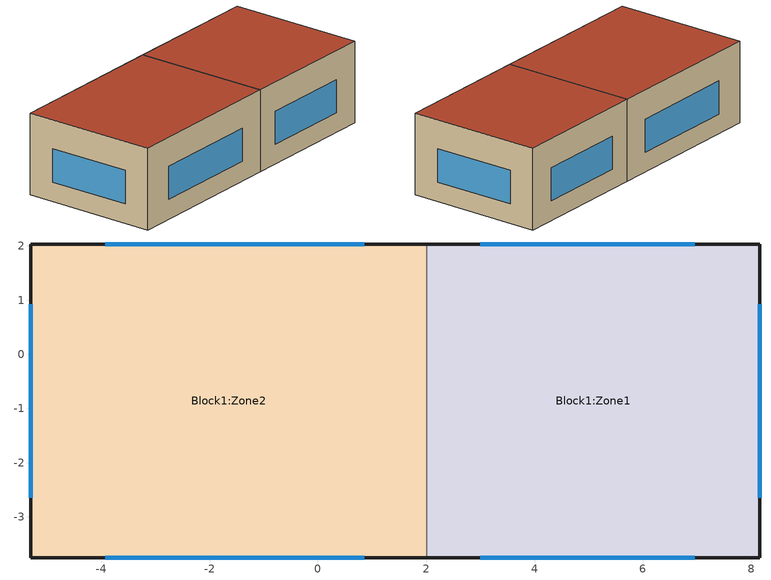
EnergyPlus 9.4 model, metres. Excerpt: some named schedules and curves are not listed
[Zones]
Block1:Zone2
 floor ground (Project ground floor): 2.01,-3.76 -5.3,-3.76 -5.3,2.04 2.01,2.04 z0
 wall outside (Project wall): 2.01,2.04 -5.3,2.04 -5.3,-3.76 2.01,-3.76 z0:3.5
 wall to Block1:Zone1 (Project partition): 2.01,-3.76 2.01,2.04 z0:3.5
 window (Project external glazing - 1001): 0.86,2.04 -3.92,2.04 / -5.3,0.92 -5.3,-2.65 / -3.92,-3.76 0.86,-3.76 z0.84:2.26
 roof outside (Project flat roof): -5.3,-3.76 2.01,-3.76 2.01,2.04 -5.3,2.04 z3.5
Block1:Zone1
 floor ground (Project ground floor): 8.16,-3.76 2.01,-3.76 2.01,2.04 8.16,2.04 z0
 wall outside (Project wall): 2.01,-3.76 8.16,-3.76 8.16,2.04 2.01,2.04 z0:3.5
 window (Project external glazing - 1001): 8.16,-2.65 8.16,0.92 / 6.96,2.04 3,2.04 / 3,-3.76 6.96,-3.76 z0.84:2.26
 roof outside (Project flat roof): 2.01,-3.76 8.16,-3.76 8.16,2.04 2.01,2.04 z3.5
[Building]
Building: North Axis=0; Terrain=Suburbs; Loads Convergence Tolerance Value=0.04; Temperature Convergence Tolerance Value=0.4; Solar Distribution=FullExterior; Maximum Number of Warmup Days=25; Minimum Number of Warmup Days=6
[Site:Location]
Untitled (01-01:31-12)  (01-01:31-12): Latitude=40.45; Longitude=-3.55; Time Zone=1; Elevation=582
[SizingPeriod:DesignDay] Day of Month=15; Humidity Condition Type=WetBulb; Barometric Pressure=94525.9; Wind Direction=0; Rain Indicator=No; Snow Indicator=No
Name | Month | Day Type | Maximum DryBulb Temperature | Daily DryBulb Temperature Range | Wetbulb or DewPoint at Maximum DryBulb | Wind Speed | Daylight Saving Time Indicator | Solar Model Indicator | Sky Clearness
Summer Design Day in Untitled (01-01:31-12) Jul | 7 | SummerDesignDay | 38.2 | 17.5 | 20.3 | 0 | Yes | ASHRAEClearSky | 0.98
Summer Design Day in Untitled (01-01:31-12) Aug | 8 | SummerDesignDay | 38 | 17.4 | 19.9 | 0 | Yes | ASHRAEClearSky | 0.98
Summer Design Day in Untitled (01-01:31-12) Sep | 9 | SummerDesignDay | 34.9 | 16.8 | 19.3 | 0 | Yes | ASHRAEClearSky | 0.98
Winter Design Day in Untitled (01-01:31-12) | 1 | WinterDesignDay | -4 | 0 | -4 | 11.6 | No |  | 0
[Site:GroundTemperature:BuildingSurface]
18, 18, 18, 18, 18, 18, 18, 18, 18, 18, 18, 18
[Site:GroundTemperature:FCfactorMethod]
January Ground Temperature=6.09; February Ground Temperature=5.28; March Ground Temperature=6.71; April Ground Temperature=8.95; May Ground Temperature=14.81; June Ground Temperature=19.34; July Ground Temperature=22.39; August Ground Temperature=23.32; September Ground Temperature=21.74; October Ground Temperature=18.22; November Ground Temperature=13.53; December Ground Temperature=9.18
[Site:GroundTemperature:Shallow]
14, 14, 14, 14, 14, 14, 14, 14, 14, 14, 14, 14
[Site:GroundTemperature:Deep]
14, 14, 14, 14, 14, 14, 14, 14, 14, 14, 14, 14
[Site:GroundReflectance]
0.2, 0.2, 0.2, 0.2, 0.2, 0.2, 0.2, 0.2, 0.2, 0.2, 0.2, 0.2
[Site:GroundReflectance:SnowModifier]
2, 2
[Material] Roughness=Rough; Thermal Absorptance=0.9
Name | Thickness | Conductivity | Density | Specific Heat | Solar Absorptance | Visible Absorptance
Urea Formaldehyde Foam_.1327 | 0.1327 | 0.04 | 10 | 1400 | 0.6 | 0.6
Cast Concrete_.1 | 0.1 | 1.13 | 2000 | 1000 | 0.6 | 0.6
Floor/Roof Screed_.07 | 0.07 | 0.41 | 1200 | 840 | 0.73 | 0.73
Timber Flooring_.03 | 0.03 | 0.14 | 650 | 1200 | 0.78 | 0.78
Asphalt 1_.01 | 0.01 | 0.7 | 2100 | 1000 | 0.85 | 0.9
MW Glass Wool (rolls)_.1445 | 0.1445 | 0.04 | 12 | 840 | 0.6 | 0.6
Plasterboard_.013 | 0.013 | 0.25 | 2800 | 896 | 0.5 | 0.5
Gypsum Plasterboard_.025 | 0.025 | 0.25 | 900 | 1000 | 0.5 | 0.5
Brickwork Outer_.1 | 0.1 | 0.84 | 1700 | 800 | 0.7 | 0.7
XPS Extruded Polystyrene  - CO2 Blowing_.0795 | 0.0795 | 0.034 | 35 | 1400 | 0.6 | 0.6
Concrete Block (Medium)_.1 | 0.1 | 0.51 | 1400 | 1000 | 0.6 | 0.6
Gypsum Plastering_.013 | 0.013 | 0.4 | 1000 | 1000 | 0.5 | 0.5
[Material:NoMass] Roughness=Rough; Thermal Absorptance=0.9; Solar Absorptance=0.7; Visible Absorptance=0.7
Name | Thermal Resistance
3_RVAL_3 | 0.18
5_RVAL_2 | 0.15
[WindowMaterial:Glazing] Optical Data Type=SpectralAverage; Thickness=0.003; Infrared Transmittance at Normal Incidence=0; Front Side Infrared Hemispherical Emissivity=0.84; Conductivity=0.9; Dirt Correction Factor for Solar and Visible Transmittance=1
Name | Solar Transmittance at Normal Incidence | Front Side Solar Reflectance at Normal Incidence | Back Side Solar Reflectance at Normal Incidence | Visible Transmittance at Normal Incidence | Front Side Visible Reflectance at Normal Incidence | Back Side Visible Reflectance at Normal Incidence | Back Side Infrared Hemispherical Emissivity
2 | 0.837 | 0.075 | 0.075 | 0.898 | 0.081 | 0.081 | 0.84
38 | 0.74 | 0.09 | 0.1 | 0.82 | 0.11 | 0.12 | 0.2
[WindowMaterial:Gas]
1002: Gas Type=Air; Thickness=0.013
[Construction]
Project ground floor: Urea Formaldehyde Foam_.1327, Cast Concrete_.1, Floor/Roof Screed_.07, Timber Flooring_.03
Project flat roof: Asphalt 1_.01, MW Glass Wool (rolls)_.1445, 3_RVAL_3, Plasterboard_.013
Project partition: Gypsum Plasterboard_.025, 5_RVAL_2, Gypsum Plasterboard_.025
Project wall: Brickwork Outer_.1, XPS Extruded Polystyrene  - CO2 Blowing_.0795, Concrete Block (Medium)_.1, Gypsum Plastering_.013
Project external glazing - 1001: 38, 1002, 2
[Zone] Type=1; Multiplier=1; Zone Inside Convection Algorithm=TARP; Part of Total Floor Area=Yes
Name | Volume | Floor Area
Block1:Zone2 | 126.7064 | 36.2018
Block1:Zone1 | 105.3337 | 30.0953
[PEOPLE] Number of People Schedule=Office_OpenOff_Occ; Number of People Calculation Method=People/Area; People per Zone Floor Area=0.111; Fraction Radiant=0.3; Sensible Heat Fraction=AutoCalculate; Carbon Dioxide Generation Rate=3.82e-08; Enable ASHRAE 55 Comfort Warnings=No; Mean Radiant Temperature Calculation Type=ZoneAveraged; Work Efficiency Schedule=Work efficiency; Clothing Insulation Calculation Method=ClothingInsulationSchedule; Air Velocity Schedule=Default Air Velocity for Comfort Calculations; Thermal Comfort Model 1 Type=AdaptiveASH55; Thermal Comfort Model 2 Type=AdaptiveCEN15251
Name | Zone or ZoneList | Activity Level Schedule | Clothing Insulation Schedule
People Block1:Zone2 | Block1:Zone2 | Activity Schedule 19 | Clothing Schedule 19
People Block1:Zone1 | Block1:Zone1 | Activity Schedule 26 | Clothing Schedule 26
[Lights] Schedule=Office_OpenOff_Light; Design Level Calculation Method=Watts/Area; Watts per Zone Floor Area=20; Return Air Fraction=0; Fraction Radiant=0.42; Fraction Visible=0.18; Fraction Replaceable=1
Name | Zone or ZoneList | EndUse Subcategory
Block1:Zone2 General lighting | Block1:Zone2 | ELECTRIC EQUIPMENT#Block1:Zone2#GeneralLights
Block1:Zone1 General lighting | Block1:Zone1 | ELECTRIC EQUIPMENT#Block1:Zone1#GeneralLights
[OtherEquipment] Fuel Type=Electricity; Schedule=Office_OpenOff_Equip; Design Level Calculation Method=Watts/Area; Power per Zone Floor Area=11.77; Fraction Latent=0; Fraction Radiant=0.2; Fraction Lost=0; Carbon Dioxide Generation Rate=0; EndUse Subcategory=General
Name | Zone or ZoneList
Block1:Zone2 Equipment gain | Block1:Zone2
Block1:Zone1 Equipment gain | Block1:Zone1
[DESIGNSPECIFICATION:OUTDOORAIR] Outdoor Air Method=Flow/Person; Outdoor Air Flow per Person=0.00944; Outdoor Air Flow per Zone Floor Area=0; Outdoor Air Flow per Zone=0; Outdoor Air Flow Air Changes per Hour=0; Outdoor Air Schedule=On 24/7
BLOCK1:ZONE2 Design Specification Outdoor Air Object; BLOCK1:ZONE1 Design Specification Outdoor Air Object
[DESIGNSPECIFICATION:ZONEAIRDISTRIBUTION] Zone Air Distribution Effectiveness in Cooling Mode=1; Zone Air Distribution Effectiveness in Heating Mode=1; Zone Secondary Recirculation Fraction=0; Minimum Zone Ventilation Efficiency=0
BLOCK1:ZONE2 Design Specification Zone Air Distribution Object; BLOCK1:ZONE1 Design Specification Zone Air Distribution Object
[SIZING:ZONE] Zone Cooling Design Supply Air Temperature Input Method=TemperatureDifference; Zone Cooling Design Supply Air Temperature=14; Zone Cooling Design Supply Air Temperature Difference=5; Zone Heating Design Supply Air Temperature Input Method=TemperatureDifference; Zone Heating Design Supply Air Temperature=50; Zone Heating Design Supply Air Temperature Difference=5; Zone Cooling Design Supply Air Humidity Ratio=0.009; Zone Heating Design Supply Air Humidity Ratio=0.004; Zone Heating Sizing Factor=1.25; Zone Cooling Sizing Factor=1.15; Cooling Design Air Flow Method=DesignDay; Cooling Design Air Flow Rate=0; Cooling Minimum Air Flow per Zone Floor Area=0.00076; Cooling Minimum Air Flow=0; Cooling Minimum Air Flow Fraction=0; Heating Design Air Flow Method=DesignDay; Heating Design Air Flow Rate=0; Heating Maximum Air Flow per Zone Floor Area=0.00203; Heating Maximum Air Flow=0.14158; Heating Maximum Air Flow Fraction=0.3; Account for Dedicated Outdoor Air System=Yes; Dedicated Outdoor Air System Control Strategy=NeutralSupplyAir; Dedicated Outdoor Air Low Setpoint Temperature for Design=autosize; Dedicated Outdoor Air High Setpoint Temperature for Design=autosize
Name | Design Specification Outdoor Air Object | Design Specification Zone Air Distribution Object
BLOCK1:ZONE2 | BLOCK1:ZONE2 Design Specification Outdoor Air Object | BLOCK1:ZONE2 Design Specification Zone Air Distribution Object
BLOCK1:ZONE1 | BLOCK1:ZONE1 Design Specification Outdoor Air Object | BLOCK1:ZONE1 Design Specification Zone Air Distribution Object
[ZONECONTROL:THERMOSTAT] Control Type Schedule=Control type schedule: Always 4; Temperature Difference Between Cutout And Setpoint=0
Name | Zone or ZoneList | Control 1
BLOCK1:ZONE2 Thermostat | BLOCK1:ZONE2 | BLOCK1:ZONE2 Dual SP
BLOCK1:ZONE1 Thermostat | BLOCK1:ZONE1 | BLOCK1:ZONE1 Dual SP
[ZONECONTROL:THERMOSTAT:OPERATIVETEMPERATURE] Radiative Fraction Input Mode=Scheduled; Radiative Fraction Schedule=TypOperativeTempControlSch; Adaptive Comfort Model Type=None
Name | Thermostat
 | BLOCK1:ZONE2 Thermostat
 | BLOCK1:ZONE1 Thermostat
[THERMOSTATSETPOINT:DUALSETPOINT]
Name | Heating Setpoint Temperature Schedule | Cooling Setpoint Temperature Schedule
BLOCK1:ZONE2 Dual SP | AHST_Sch_BLOCK1_ZONE2 | ACST_Sch_BLOCK1_ZONE2
BLOCK1:ZONE1 Dual SP | AHST_Sch_BLOCK1_ZONE1 | ACST_Sch_BLOCK1_ZONE1
[ZoneHVAC:IdealLoadsAirSystem] Maximum Heating Supply Air Temperature=35; Minimum Cooling Supply Air Temperature=12; Maximum Heating Supply Air Humidity Ratio=0.0156; Minimum Cooling Supply Air Humidity Ratio=0.0077; Heating Limit=LimitCapacity; Maximum Heating Air Flow Rate=Autosize; Maximum Sensible Heating Capacity=Autosize; Cooling Limit=LimitFlowRateAndCapacity; Maximum Cooling Air Flow Rate=Autosize; Maximum Total Cooling Capacity=Autosize; Heating Availability Schedule=On; Cooling Availability Schedule=On; Dehumidification Control Type=None; Humidification Control Type=None; Outdoor Air Economizer Type=NoEconomizer; Heat Recovery Type=None
Name | Design Specification Outdoor Air Object
Block1:Zone2 Ideal Loads Air | Block1:Zone2
Block1:Zone1 Ideal Loads Air | Block1:Zone1
[ZONEHVAC:TERMINALUNIT:VARIABLEREFRIGERANTFLOW] Terminal Unit Availability Schedule=Heating_activation_time_chile; Cooling Supply Air Flow Rate=autosize; No Cooling Supply Air Flow Rate=autosize; Heating Supply Air Flow Rate=autosize; No Heating Supply Air Flow Rate=autosize; Cooling Outdoor Air Flow Rate=0; Heating Outdoor Air Flow Rate=0; No Load Outdoor Air Flow Rate=0; Supply Air Fan Operating Mode Schedule=On 24/7; Supply Air Fan Placement=DrawThrough; Zone Terminal Unit On Parasitic Electric Energy Use=30; Zone Terminal Unit Off Parasitic Electric Energy Use=20; Maximum Supply Air Temperature from Supplemental Heater=autosize; Maximum Outdoor DryBulb Temperature for Supplemental Heater Operation=21
Name | Supply Air Fan Object | Cooling Coil Object | Heating Coil Object
BLOCK1:ZONE2 VRF Indoor Unit | BLOCK1:ZONE2 VRF Indoor Unit Supply Fan | BLOCK1:ZONE2 VRF Indoor Unit DX Cooling Coil | BLOCK1:ZONE2 VRF Indoor Unit DX Heating Coil
BLOCK1:ZONE1 VRF Indoor Unit | BLOCK1:ZONE1 VRF Indoor Unit Supply Fan | BLOCK1:ZONE1 VRF Indoor Unit DX Cooling Coil | BLOCK1:ZONE1 VRF Indoor Unit DX Heating Coil
[Zone equipment]
BLOCK1:ZONE2: BLOCK1:ZONE2 VRF Indoor Unit
BLOCK1:ZONE1: BLOCK1:ZONE1 VRF Indoor Unit
[FAN:CONSTANTVOLUME] Availability Schedule=Heating_activation_time_chile; Fan Total Efficiency=0.7; Pressure Rise=100; Maximum Flow Rate=autosize; Motor Efficiency=0.9; Motor In Airstream Fraction=1; EndUse Subcategory=General
BLOCK1:ZONE2 VRF Indoor Unit Supply Fan; BLOCK1:ZONE1 VRF Indoor Unit Supply Fan
[COIL:COOLING:DX:VARIABLEREFRIGERANTFLOW] Availability Schedule=On 24/7; Gross Rated Total Cooling Capacity=autosize; Gross Rated Sensible Heat Ratio=autosize; Rated Air Flow Rate=autosize; Cooling Capacity Ratio Modifier Function of Temperature Curve=VRFTUCoolCapFT; Cooling Capacity Modifier Curve Function of Flow Fraction=VRFACCoolCapFFF
BLOCK1:ZONE2 VRF Indoor Unit DX Cooling Coil; BLOCK1:ZONE1 VRF Indoor Unit DX Cooling Coil
[COIL:HEATING:DX:VARIABLEREFRIGERANTFLOW] Availability Schedule=On 24/7; Gross Rated Heating Capacity=autosize; Rated Air Flow Rate=autosize; Heating Capacity Ratio Modifier Function of Temperature Curve=VRFTUHeatCapFT; Heating Capacity Modifier Function of Flow Fraction Curve=VRFACCoolCapFFF
BLOCK1:ZONE2 VRF Indoor Unit DX Heating Coil; BLOCK1:ZONE1 VRF Indoor Unit DX Heating Coil
[AIRCONDITIONER:VARIABLEREFRIGERANTFLOW] Availability Schedule=Heating_activation_time_chile; Gross Rated Total Cooling Capacity=autosize; Gross Rated Cooling COP=2; Minimum Outdoor Temperature in Cooling Mode=-20; Maximum Outdoor Temperature in Cooling Mode=80; Cooling Capacity Ratio Modifier Function of Low Temperature Curve=VRFCoolCapFT; Cooling Capacity Ratio Boundary Curve=VRFCoolCapFTBoundary; Cooling Capacity Ratio Modifier Function of High Temperature Curve=VRFCoolCapFTHi; Cooling Energy Input Ratio Modifier Function of Low Temperature Curve=VRFCoolEIRFT; Cooling Energy Input Ratio Boundary Curve=VRFCoolEIRFTBoundary; Cooling Energy Input Ratio Modifier Function of High Temperature Curve=VRFCoolEIRFTHi; Cooling Energy Input Ratio Modifier Function of Low PartLoad Ratio Curve=CoolingEIRLowPLR; Cooling Energy Input Ratio Modifier Function of High PartLoad Ratio Curve=CoolingEIRHiPLR; Cooling Combination Ratio Correction Factor Curve=CoolingCombRatio; Cooling PartLoad Fraction Correlation Curve=VRFCPLFFPLR; Gross Rated Heating Capacity=autosize; Rated Heating Capacity Sizing Ratio=1; Gross Rated Heating COP=2.1; Minimum Outdoor Temperature in Heating Mode=-20; Maximum Outdoor Temperature in Heating Mode=80; Heating Capacity Ratio Modifier Function of Low Temperature Curve=VRFHeatCapFT; Heating Capacity Ratio Boundary Curve=VRFHeatCapFTBoundary; Heating Capacity Ratio Modifier Function of High Temperature Curve=VRFHeatCapFTHi; Heating Energy Input Ratio Modifier Function of Low Temperature Curve=VRFHeatEIRFT; Heating Energy Input Ratio Boundary Curve=VRFHeatEIRFTBoundary; Heating Energy Input Ratio Modifier Function of High Temperature Curve=VRFHeatEIRFTHi; Heating Performance Curve Outdoor Temperature Type=WetBulbTemperature; Heating Energy Input Ratio Modifier Function of Low PartLoad Ratio Curve=HeatingEIRLowPLR; Heating Energy Input Ratio Modifier Function of High PartLoad Ratio Curve=HeatingEIRHiPLR; Heating Combination Ratio Correction Factor Curve=HeatingCombRatio; Heating PartLoad Fraction Correlation Curve=VRFCPLFFPLR; Minimum Heat Pump PartLoad Ratio=0.2; Master Thermostat Priority Control Type=LoadPriority; Heat Pump Waste Heat Recovery=Yes; Equivalent Piping Length used for Piping Correction Factor in Cooling Mode=50; Vertical Height used for Piping Correction Factor=15; Piping Correction Factor for Length in Cooling Mode Curve=CoolingLengthCorrectionFactor; Piping Correction Factor for Height in Cooling Mode Coefficient=0; Equivalent Piping Length used for Piping Correction Factor in Heating Mode=50; Piping Correction Factor for Length in Heating Mode Curve=VRF Piping Correction Factor for Length in Heating Mode; Piping Correction Factor for Height in Heating Mode Coefficient=0; Crankcase Heater Power per Compressor=15; Number of Compressors=2; Ratio of Compressor Size to Total Compressor Capacity=0.5; Maximum Outdoor DryBulb Temperature for Crankcase Heater=5; Defrost Strategy=Resistive; Defrost Control=Timed; Defrost Time Period Fraction=0; Resistive Defrost Heater Capacity=autosize; Maximum Outdoor Drybulb Temperature for Defrost Operation=5; Condenser Type=AirCooled; Water Condenser Volume Flow Rate=autosize; Evaporative Condenser Effectiveness=0.9; Evaporative Condenser Air Flow Rate=autosize; Evaporative Condenser Pump Rated Power Consumption=autosize; Basin Heater Capacity=0; Basin Heater Setpoint Temperature=2; Basin Heater Operating Schedule=On 24/7; Fuel Type=Electricity; Minimum Outdoor Temperature in Heat Recovery Mode=-5.99; Maximum Outdoor Temperature in Heat Recovery Mode=80; Heat Recovery Cooling Capacity Modifier Curve=VRF Heat Recovery Cooling Capacity Modifier; Initial Heat Recovery Cooling Capacity Fraction=0.5; Heat Recovery Cooling Capacity Time Constant=0.15; Heat Recovery Cooling Energy Modifier Curve=VRF Heat Recovery Cooling Energy Modifier; Initial Heat Recovery Cooling Energy Fraction=1; Heat Recovery Cooling Energy Time Constant=0; Heat Recovery Heating Capacity Modifier Curve=VRF Heat Recovery Heating Capacity Modifier; Initial Heat Recovery Heating Capacity Fraction=1; Heat Recovery Heating Capacity Time Constant=0.15; Heat Recovery Heating Energy Modifier Curve=VRF Heat Recovery Heating Energy Modifier; Initial Heat Recovery Heating Energy Fraction=1; Heat Recovery Heating Energy Time Constant=0
Name | Heat Pump | Zone Terminal Unit List
 | VRF Outdoor Unit_BLOCK1:ZONE2 | VRF Outdoor Unit_BLOCK1:ZONE2 Zone List
 | VRF Outdoor Unit_BLOCK1:ZONE1 | VRF Outdoor Unit_BLOCK1:ZONE1 Zone List
[ZONETERMINALUNITLIST]
Name | Zone Terminal Unit Name 1
VRF Outdoor Unit_BLOCK1:ZONE2 Zone List | BLOCK1:ZONE2 VRF Indoor Unit
VRF Outdoor Unit_BLOCK1:ZONE1 Zone List | BLOCK1:ZONE1 VRF Indoor Unit
[ENERGYMANAGEMENTSYSTEM:SENSOR]
Name | OutputVariable or OutputMeter Index Key | OutputVariable or OutputMeter
RMOT | People Block1:Zone2 | Zone Thermal Comfort CEN 15251 Adaptive Model Running Average Outdoor Air Temperature
PMOT | People Block1:Zone2 | Zone Thermal Comfort ASHRAE 55 Adaptive Model Running Average Outdoor Air Temperature
BLOCK1_ZONE2_OpT | BLOCK1:ZONE2 | Zone Operative Temperature
Occ_count_BLOCK1_ZONE2 | People BLOCK1:ZONE2 | People Occupant Count
BLOCK1_ZONE2_WindSpeed | BLOCK1:ZONE2 | Zone Outdoor Air Wind Speed
BLOCK1_ZONE2_OutT | BLOCK1:ZONE2 | Zone Outdoor Air Drybulb Temperature
BLOCK1_ZONE1_OpT | BLOCK1:ZONE1 | Zone Operative Temperature
Occ_count_BLOCK1_ZONE1 | People BLOCK1:ZONE1 | People Occupant Count
BLOCK1_ZONE1_WindSpeed | BLOCK1:ZONE1 | Zone Outdoor Air Wind Speed
BLOCK1_ZONE1_OutT | BLOCK1:ZONE1 | Zone Outdoor Air Drybulb Temperature
Block1_Zone2_Wall_3_0_0_0_0_0_Win_OpT; Block1_Zone2_Wall_4_0_0_0_0_0_Win_OpT; Block1_Zone2_Wall_5_0_0_0_0_0_Win_OpT | Block1:Zone2 | Zone Operative Temperature
Block1_Zone2_Wall_3_0_0_0_0_0_Win_WindSpeed; Block1_Zone2_Wall_4_0_0_0_0_0_Win_WindSpeed; Block1_Zone2_Wall_5_0_0_0_0_0_Win_WindSpeed | Block1:Zone2 | Zone Outdoor Air Wind Speed
Block1_Zone2_Wall_3_0_0_0_0_0_Win_OutT; Block1_Zone2_Wall_4_0_0_0_0_0_Win_OutT; Block1_Zone2_Wall_5_0_0_0_0_0_Win_OutT | Block1:Zone2 | Zone Outdoor Air Drybulb Temperature
Block1_Zone2_Wall_3_0_0_0_0_0_Win_Occ_count; Block1_Zone2_Wall_4_0_0_0_0_0_Win_Occ_count; Block1_Zone2_Wall_5_0_0_0_0_0_Win_Occ_count | People Block1:Zone2 | People Occupant Count
Block1_Zone1_Wall_2_0_0_0_0_0_Win_OpT; Block1_Zone1_Wall_3_0_0_0_0_0_Win_OpT; Block1_Zone1_Wall_5_0_0_0_0_0_Win_OpT | Block1:Zone1 | Zone Operative Temperature
Block1_Zone1_Wall_2_0_0_0_0_0_Win_WindSpeed; Block1_Zone1_Wall_3_0_0_0_0_0_Win_WindSpeed; Block1_Zone1_Wall_5_0_0_0_0_0_Win_WindSpeed | Block1:Zone1 | Zone Outdoor Air Wind Speed
Block1_Zone1_Wall_2_0_0_0_0_0_Win_OutT; Block1_Zone1_Wall_3_0_0_0_0_0_Win_OutT; Block1_Zone1_Wall_5_0_0_0_0_0_Win_OutT | Block1:Zone1 | Zone Outdoor Air Drybulb Temperature
Block1_Zone1_Wall_2_0_0_0_0_0_Win_Occ_count; Block1_Zone1_Wall_3_0_0_0_0_0_Win_Occ_count; Block1_Zone1_Wall_5_0_0_0_0_0_Win_Occ_count | People Block1:Zone1 | People Occupant Count
OutT | Environment | Site Outdoor Air Drybulb Temperature
BLOCK1_ZONE2_CoolCoil | BLOCK1:ZONE2 VRF Indoor Unit DX Cooling Coil | Cooling Coil Total Cooling Rate
BLOCK1_ZONE2_HeatCoil | BLOCK1:ZONE2 VRF Indoor Unit DX Heating Coil | Heating Coil Heating Rate
BLOCK1_ZONE1_CoolCoil | BLOCK1:ZONE1 VRF Indoor Unit DX Cooling Coil | Cooling Coil Total Cooling Rate
BLOCK1_ZONE1_HeatCoil | BLOCK1:ZONE1 VRF Indoor Unit DX Heating Coil | Heating Coil Heating Rate
Block1_Zone2_Wall_3_0_0_0_0_0_Win_CoolCoil; Block1_Zone2_Wall_4_0_0_0_0_0_Win_CoolCoil; Block1_Zone2_Wall_5_0_0_0_0_0_Win_CoolCoil | Block1:Zone2 VRF Indoor Unit DX Cooling Coil | Cooling Coil Total Cooling Rate
Block1_Zone2_Wall_3_0_0_0_0_0_Win_HeatCoil; Block1_Zone2_Wall_4_0_0_0_0_0_Win_HeatCoil; Block1_Zone2_Wall_5_0_0_0_0_0_Win_HeatCoil | Block1:Zone2 VRF Indoor Unit DX Heating Coil | Heating Coil Heating Rate
Block1_Zone1_Wall_2_0_0_0_0_0_Win_CoolCoil; Block1_Zone1_Wall_3_0_0_0_0_0_Win_CoolCoil; Block1_Zone1_Wall_5_0_0_0_0_0_Win_CoolCoil | Block1:Zone1 VRF Indoor Unit DX Cooling Coil | Cooling Coil Total Cooling Rate
Block1_Zone1_Wall_2_0_0_0_0_0_Win_HeatCoil; Block1_Zone1_Wall_3_0_0_0_0_0_Win_HeatCoil; Block1_Zone1_Wall_5_0_0_0_0_0_Win_HeatCoil | Block1:Zone1 VRF Indoor Unit DX Heating Coil | Heating Coil Heating Rate
[ENERGYMANAGEMENTSYSTEM:ACTUATOR]
Name | Actuated Component Unique | Actuated Component Type | Actuated Component Control Type
AHST_Act_BLOCK1_ZONE2 | AHST_Sch_BLOCK1_ZONE2 | Schedule:Compact | Schedule Value
ACST_Act_BLOCK1_ZONE2 | ACST_Sch_BLOCK1_ZONE2 | Schedule:Compact | Schedule Value
AHST_Act_BLOCK1_ZONE1 | AHST_Sch_BLOCK1_ZONE1 | Schedule:Compact | Schedule Value
ACST_Act_BLOCK1_ZONE1 | ACST_Sch_BLOCK1_ZONE1 | Schedule:Compact | Schedule Value
Block1_Zone2_Wall_3_0_0_0_0_0_Win_VentOpenFact | Block1:Zone2_Wall_3_0_0_0_0_0_Win | AirFlow Network Window/Door Opening | Venting Opening Factor
Block1_Zone2_Wall_4_0_0_0_0_0_Win_VentOpenFact | Block1:Zone2_Wall_4_0_0_0_0_0_Win | AirFlow Network Window/Door Opening | Venting Opening Factor
Block1_Zone2_Wall_5_0_0_0_0_0_Win_VentOpenFact | Block1:Zone2_Wall_5_0_0_0_0_0_Win | AirFlow Network Window/Door Opening | Venting Opening Factor
Block1_Zone1_Wall_2_0_0_0_0_0_Win_VentOpenFact | Block1:Zone1_Wall_2_0_0_0_0_0_Win | AirFlow Network Window/Door Opening | Venting Opening Factor
Block1_Zone1_Wall_3_0_0_0_0_0_Win_VentOpenFact | Block1:Zone1_Wall_3_0_0_0_0_0_Win | AirFlow Network Window/Door Opening | Venting Opening Factor
Block1_Zone1_Wall_5_0_0_0_0_0_Win_VentOpenFact | Block1:Zone1_Wall_5_0_0_0_0_0_Win | AirFlow Network Window/Door Opening | Venting Opening Factor
[ENERGYMANAGEMENTSYSTEM:PROGRAMCALLINGMANAGER]
SetComfTemp: BeginTimestepBeforePredictor; SetComfTemp
CountHours_BLOCK1_ZONE2: BeginTimestepBeforePredictor; CountHours_BLOCK1_ZONE2
CountHours_BLOCK1_ZONE1: BeginTimestepBeforePredictor; CountHours_BLOCK1_ZONE1
SetAppLimits: BeginTimestepBeforePredictor; SetAppLimits
ApplyCAT: BeginTimestepBeforePredictor; ApplyCAT
SetAST: BeginTimestepBeforePredictor; SetAST
SetASTnoTol: BeginTimestepBeforePredictor; SetASTnoTol
CountHoursNoApp_BLOCK1_ZONE2: BeginTimestepBeforePredictor; CountHoursNoApp_BLOCK1_ZONE2
SetGeoVarBLOCK1_ZONE2: BeginTimestepBeforePredictor; SetGeoVarBLOCK1_ZONE2
CountHoursNoApp_BLOCK1_ZONE1: BeginTimestepBeforePredictor; CountHoursNoApp_BLOCK1_ZONE1
SetGeoVarBLOCK1_ZONE1: BeginTimestepBeforePredictor; SetGeoVarBLOCK1_ZONE1
SetInputData: BeginTimestepBeforePredictor; SetInputData
SetVOFinputData: BeginTimestepBeforePredictor; SetVOFinputData
SetVST: BeginTimestepBeforePredictor; SetVST
ApplyAST_BLOCK1_ZONE2: BeginTimestepBeforePredictor; ApplyAST_BLOCK1_ZONE2
ApplyAST_BLOCK1_ZONE1: BeginTimestepBeforePredictor; ApplyAST_BLOCK1_ZONE1
SetMyVOF_Block1_Zone2_Wall_3_0_0_0_0_0_Win: BeginTimestepBeforePredictor; SetMyVOF_Block1_Zone2_Wall_3_0_0_0_0_0_Win
SetWindowOperation_Block1_Zone2_Wall_3_0_0_0_0_0_Win: BeginTimestepBeforePredictor; SetWindowOperation_Block1_Zone2_Wall_3_0_0_0_0_0_Win
SetMyVOF_Block1_Zone2_Wall_4_0_0_0_0_0_Win: BeginTimestepBeforePredictor; SetMyVOF_Block1_Zone2_Wall_4_0_0_0_0_0_Win
SetWindowOperation_Block1_Zone2_Wall_4_0_0_0_0_0_Win: BeginTimestepBeforePredictor; SetWindowOperation_Block1_Zone2_Wall_4_0_0_0_0_0_Win
SetMyVOF_Block1_Zone2_Wall_5_0_0_0_0_0_Win: BeginTimestepBeforePredictor; SetMyVOF_Block1_Zone2_Wall_5_0_0_0_0_0_Win
SetWindowOperation_Block1_Zone2_Wall_5_0_0_0_0_0_Win: BeginTimestepBeforePredictor; SetWindowOperation_Block1_Zone2_Wall_5_0_0_0_0_0_Win
SetMyVOF_Block1_Zone1_Wall_2_0_0_0_0_0_Win: BeginTimestepBeforePredictor; SetMyVOF_Block1_Zone1_Wall_2_0_0_0_0_0_Win
SetWindowOperation_Block1_Zone1_Wall_2_0_0_0_0_0_Win: BeginTimestepBeforePredictor; SetWindowOperation_Block1_Zone1_Wall_2_0_0_0_0_0_Win
SetMyVOF_Block1_Zone1_Wall_3_0_0_0_0_0_Win: BeginTimestepBeforePredictor; SetMyVOF_Block1_Zone1_Wall_3_0_0_0_0_0_Win
SetWindowOperation_Block1_Zone1_Wall_3_0_0_0_0_0_Win: BeginTimestepBeforePredictor; SetWindowOperation_Block1_Zone1_Wall_3_0_0_0_0_0_Win
SetMyVOF_Block1_Zone1_Wall_5_0_0_0_0_0_Win: BeginTimestepBeforePredictor; SetMyVOF_Block1_Zone1_Wall_5_0_0_0_0_0_Win
SetWindowOperation_Block1_Zone1_Wall_5_0_0_0_0_0_Win: BeginTimestepBeforePredictor; SetWindowOperation_Block1_Zone1_Wall_5_0_0_0_0_0_Win
[ENERGYMANAGEMENTSYSTEM:PROGRAM]
SetComfTemp: if ComfStand == 1; set ComfTemp = RMOT*0.33+18.8; elseif ComfStand == 2; set ComfTemp = PMOT*0.31+17.8; elseif ComfStand == 3; set ComfTemp = PMOT*0.48+14.4; elseif ComfStand == 4; set ComfTemp = 0; elseif ComfStand == 5; set ComfTemp = 0; elseif ComfStand == 6; set ComfTemp = 0; elseif ComfStand == 7; set ComfTemp = PMOT*0.54+12.83; elseif ComfStand == 8; set ComfTemp = PMOT*0.28+17.87; elseif ComfStand == 9; set ComfTemp = PMOT*0.39+18.42; elseif ComfStand == 10; set ComfTemp = PMOT*0.42+17.6; elseif ComfStand == 11; set ComfTemp = PMOT*0.75+5.37; elseif ComfStand == 12; set ComfTemp = PMOT*0.25+19.7; elseif ComfStand == 13; set ComfTemp = PMOT*0.26+15.9; elseif ComfStand == 14; set ComfTemp = PMOT*0.26+16.75; elseif ComfStand == 15; set ComfTemp = PMOT*0.56+12.74; elseif ComfStand == 16; set ComfTemp = PMOT*0.09+22.32; elseif ComfStand == 17; if (DayOfYear <= 121) || (DayOfYear > 295); set ComfTemp = PMOT*0.48+13.9; else; set ComfTemp = PMOT*0.59+9.6; endif; elseif ComfStand == 18; if (DayOfYear <= 121) || (DayOfYear > 295); set ComfTemp = PMOT*0.84+5.3; else; set ComfTemp = PMOT*0.96-3.6; endif; elseif ComfStand == 19; if (DayOfYear <= 121) || (DayOfYear > 295); set ComfTemp = PMOT*0.27+17.9; else; set ComfTemp = PMOT*0.53+10.3; endif; elseif ComfStand == 20; if (DayOfYear <= 121) || (DayOfYear > 295); set ComfTemp = PMOT*0.38+15.7; else; set ComfTemp = PMOT*0.47+9.07; endif; elseif ComfStand == 21; set ComfTemp = PMOT*0.678+13.51; endif
CountHours_BLOCK1_ZONE2: if (ComfStand == 1) || (ComfStand == 10); if (RMOT >= AHSTall) && (RMOT <= ACSTaul); if (BLOCK1_ZONE2_OpT <= ACSTnoTol); if (BLOCK1_ZONE2_OpT >= AHSTnoTol); set ComfHours_BLOCK1_ZONE2 = 1*ZoneTimeStep; set DiscomfAppHotHours_BLOCK1_ZONE2 = 0; set DiscomfAppColdHours_BLOCK1_ZONE2 = 0; set DiscomfNonAppHotHours_BLOCK1_ZONE2 = 0; set DiscomfNonAppColdHours_BLOCK1_ZONE2 = 0; endif; elseif (BLOCK1_ZONE2_OpT > ACSTnoTol); set ComfHours_BLOCK1_ZONE2 = 0; set DiscomfAppHotHours_BLOCK1_ZONE2 = 1*ZoneTimeStep; set DiscomfAppColdHours_BLOCK1_ZONE2 = 0; set DiscomfNonAppHotHours_BLOCK1_ZONE2 = 0; set DiscomfNonAppColdHours_BLOCK1_ZONE2 = 0; elseif (BLOCK1_ZONE2_OpT < AHSTnoTol); set ComfHours_BLOCK1_ZONE2 = 0; set DiscomfAppHotHours_BLOCK1_ZONE2 = 0; set DiscomfAppColdHours_BLOCK1_ZONE2 = 1*ZoneTimeStep; set DiscomfNonAppHotHours_BLOCK1_ZONE2 = 0; set DiscomfNonAppColdHours_BLOCK1_ZONE2 = 0; endif; elseif (RMOT > ACSTaul); set ComfHours_BLOCK1_ZONE2 = 0; set DiscomfAppHotHours_BLOCK1_ZONE2 = 0; set DiscomfAppColdHours_BLOCK1_ZONE2 = 0; set DiscomfNonAppHotHours_BLOCK1_ZONE2 = 1*ZoneTimeStep; set DiscomfNonAppColdHours_BLOCK1_ZONE2 = 0; elseif (RMOT < AHSTall); set ComfHours_BLOCK1_ZONE2 = 0; set DiscomfAppHotHours_BLOCK1_ZONE2 = 0; set DiscomfAppColdHours_BLOCK1_ZONE2 = 0; set DiscomfNonAppHotHours_BLOCK1_ZONE2 = 0; set DiscomfNonAppColdHours_BLOCK1_ZONE2 = 1*ZoneTimeStep; endif; else; if (PMOT >= AHSTall) && (PMOT <= ACSTaul); if (BLOCK1_ZONE2_OpT <= ACSTnoTol); if (BLOCK1_ZONE2_OpT >= AHSTnoTol); set ComfHours_BLOCK1_ZONE2 = 1*ZoneTimeStep; set DiscomfAppHotHours_BLOCK1_ZONE2 = 0; set DiscomfAppColdHours_BLOCK1_ZONE2 = 0; set DiscomfNonAppHotHours_BLOCK1_ZONE2 = 0; set DiscomfNonAppColdHours_BLOCK1_ZONE2 = 0; endif; elseif (BLOCK1_ZONE2_OpT > ACSTnoTol); set ComfHours_BLOCK1_ZONE2 = 0; set DiscomfAppHotHours_BLOCK1_ZONE2 = 1*ZoneTimeStep; set DiscomfAppColdHours_BLOCK1_ZONE2 = 0; set DiscomfNonAppHotHours_BLOCK1_ZONE2 = 0; set DiscomfNonAppColdHours_BLOCK1_ZONE2 = 0; elseif (BLOCK1_ZONE2_OpT < AHSTnoTol); set ComfHours_BLOCK1_ZONE2 = 0; set DiscomfAppHotHours_BLOCK1_ZONE2 = 0; set DiscomfAppColdHours_BLOCK1_ZONE2 = 1*ZoneTimeStep; set DiscomfNonAppHotHours_BLOCK1_ZONE2 = 0; set DiscomfNonAppColdHours_BLOCK1_ZONE2 = 0; endif; elseif (PMOT > ACSTaul); set ComfHours_BLOCK1_ZONE2 = 0; set DiscomfAppHotHours_BLOCK1_ZONE2 = 0; set DiscomfAppColdHours_BLOCK1_ZONE2 = 0; set DiscomfNonAppHotHours_BLOCK1_ZONE2 = 1*ZoneTimeStep; set DiscomfNonAppColdHours_BLOCK1_ZONE2 = 0; elseif (PMOT < AHSTall); set ComfHours_BLOCK1_ZONE2 = 0; set DiscomfAppHotHours_BLOCK1_ZONE2 = 0; set DiscomfAppColdHours_BLOCK1_ZONE2 = 0; set DiscomfNonAppHotHours_BLOCK1_ZONE2 = 0; set DiscomfNonAppColdHours_BLOCK1_ZONE2 = 1*ZoneTimeStep; endif; endif
CountHours_BLOCK1_ZONE1: if (ComfStand == 1) || (ComfStand == 10); if (RMOT >= AHSTall) && (RMOT <= ACSTaul); if (BLOCK1_ZONE1_OpT <= ACSTnoTol); if (BLOCK1_ZONE1_OpT >= AHSTnoTol); set ComfHours_BLOCK1_ZONE1 = 1*ZoneTimeStep; set DiscomfAppHotHours_BLOCK1_ZONE1 = 0; set DiscomfAppColdHours_BLOCK1_ZONE1 = 0; set DiscomfNonAppHotHours_BLOCK1_ZONE1 = 0; set DiscomfNonAppColdHours_BLOCK1_ZONE1 = 0; endif; elseif (BLOCK1_ZONE1_OpT > ACSTnoTol); set ComfHours_BLOCK1_ZONE1 = 0; set DiscomfAppHotHours_BLOCK1_ZONE1 = 1*ZoneTimeStep; set DiscomfAppColdHours_BLOCK1_ZONE1 = 0; set DiscomfNonAppHotHours_BLOCK1_ZONE1 = 0; set DiscomfNonAppColdHours_BLOCK1_ZONE1 = 0; elseif (BLOCK1_ZONE1_OpT < AHSTnoTol); set ComfHours_BLOCK1_ZONE1 = 0; set DiscomfAppHotHours_BLOCK1_ZONE1 = 0; set DiscomfAppColdHours_BLOCK1_ZONE1 = 1*ZoneTimeStep; set DiscomfNonAppHotHours_BLOCK1_ZONE1 = 0; set DiscomfNonAppColdHours_BLOCK1_ZONE1 = 0; endif; elseif (RMOT > ACSTaul); set ComfHours_BLOCK1_ZONE1 = 0; set DiscomfAppHotHours_BLOCK1_ZONE1 = 0; set DiscomfAppColdHours_BLOCK1_ZONE1 = 0; set DiscomfNonAppHotHours_BLOCK1_ZONE1 = 1*ZoneTimeStep; set DiscomfNonAppColdHours_BLOCK1_ZONE1 = 0; elseif (RMOT < AHSTall); set ComfHours_BLOCK1_ZONE1 = 0; set DiscomfAppHotHours_BLOCK1_ZONE1 = 0; set DiscomfAppColdHours_BLOCK1_ZONE1 = 0; set DiscomfNonAppHotHours_BLOCK1_ZONE1 = 0; set DiscomfNonAppColdHours_BLOCK1_ZONE1 = 1*ZoneTimeStep; endif; else; if (PMOT >= AHSTall) && (PMOT <= ACSTaul); if (BLOCK1_ZONE1_OpT <= ACSTnoTol); if (BLOCK1_ZONE1_OpT >= AHSTnoTol); set ComfHours_BLOCK1_ZONE1 = 1*ZoneTimeStep; set DiscomfAppHotHours_BLOCK1_ZONE1 = 0; set DiscomfAppColdHours_BLOCK1_ZONE1 = 0; set DiscomfNonAppHotHours_BLOCK1_ZONE1 = 0; set DiscomfNonAppColdHours_BLOCK1_ZONE1 = 0; endif; elseif (BLOCK1_ZONE1_OpT > ACSTnoTol); set ComfHours_BLOCK1_ZONE1 = 0; set DiscomfAppHotHours_BLOCK1_ZONE1 = 1*ZoneTimeStep; set DiscomfAppColdHours_BLOCK1_ZONE1 = 0; set DiscomfNonAppHotHours_BLOCK1_ZONE1 = 0; set DiscomfNonAppColdHours_BLOCK1_ZONE1 = 0; elseif (BLOCK1_ZONE1_OpT < AHSTnoTol); set ComfHours_BLOCK1_ZONE1 = 0; set DiscomfAppHotHours_BLOCK1_ZONE1 = 0; set DiscomfAppColdHours_BLOCK1_ZONE1 = 1*ZoneTimeStep; set DiscomfNonAppHotHours_BLOCK1_ZONE1 = 0; set DiscomfNonAppColdHours_BLOCK1_ZONE1 = 0; endif; elseif (PMOT > ACSTaul); set ComfHours_BLOCK1_ZONE1 = 0; set DiscomfAppHotHours_BLOCK1_ZONE1 = 0; set DiscomfAppColdHours_BLOCK1_ZONE1 = 0; set DiscomfNonAppHotHours_BLOCK1_ZONE1 = 1*ZoneTimeStep; set DiscomfNonAppColdHours_BLOCK1_ZONE1 = 0; elseif (PMOT < AHSTall); set ComfHours_BLOCK1_ZONE1 = 0; set DiscomfAppHotHours_BLOCK1_ZONE1 = 0; set DiscomfAppColdHours_BLOCK1_ZONE1 = 0; set DiscomfNonAppHotHours_BLOCK1_ZONE1 = 0; set DiscomfNonAppColdHours_BLOCK1_ZONE1 = 1*ZoneTimeStep; endif; endif
SetAppLimits: If ComfStand == 1; set ACSTaul = 30; set ACSTall = 10; set AHSTaul = 30; set AHSTall = 10; elseif ComfStand == 2 || ComfStand == 12; set ACSTaul = 33.5; set ACSTall = 10; set AHSTaul = 33.5; set AHSTall = 10; elseif ComfStand == 3; set ACSTaul = 30; set ACSTall = 5; set AHSTaul = 30; set AHSTall = 5; elseif (ComfStand == 4) || (ComfStand == 5); if CAT == 1; set ACSTaul = 28; set ACSTall = 18; set AHSTaul = 28; set AHSTall = 18; elseif CAT == 2; set ACSTaul = 30; set ACSTall = 18; set AHSTaul = 28; set AHSTall = 16; else; set ACSTaul = 50; set ACSTall = 50; set AHSTaul = 50; set AHSTall = 50; endif; elseif ComfStand == 6; set ACSTaul = 30; set ACSTall = -7; set AHSTaul = 30; set AHSTall = -7; elseif ComfStand == 7; set ACSTaul = 31; set ACSTall = 12.5; set AHSTaul = 31; set AHSTall = 12.5; elseif ComfStand == 8; set ACSTaul = 38.5; set ACSTall = 13; set AHSTaul = 38.5; set AHSTall = 13; elseif ComfStand == 9 || ComfStand == 10 || ComfStand == 11; set ACSTaul = 33; set ACSTall = 5.5; set AHSTaul = 33; set AHSTall = 5.5; elseif ComfStand == 13; set ACSTaul = 25; set ACSTall = 10; set AHSTaul = 25; set AHSTall = 10; elseif ComfStand == 14; set ACSTaul = 27; set ACSTall = 8; set AHSTaul = 27; set AHSTall = 8; elseif ComfStand == 15; set ACSTaul = 24.8; set ACSTall = 16.9; set AHSTaul = 24.8; set AHSTall = 16.9; elseif ComfStand == 16; set ACSTaul = 25.7; set ACSTall = 16.4; set AHSTaul = 25.7; set AHSTall = 16.4; elseif ComfStand == 17; if (DayOfYear <= 121) || (DayOfYear > 295); set ACSTaul = 25.25; set ACSTall = 11.25; set AHSTaul = 25.25; set AHSTall = 11.25; else; set ACSTaul = 45; set ACSTall = 23; set AHSTaul = 45; set AHSTall = 23; endif; elseif ComfStand == 18; if (DayOfYear <= 121) || (DayOfYear > 295); set ACSTaul = 27.5; set ACSTall = 15.5; set AHSTaul = 27.5; set AHSTall = 15.5; else; set ACSTaul = 34; set ACSTall = 23; set AHSTaul = 34; set AHSTall = 23; endif; elseif ComfStand == 19; if (DayOfYear <= 121) || (DayOfYear > 295); set ACSTaul = 25.25; set ACSTall = 5; set AHSTaul = 25.25; set AHSTall = 5; else; set ACSTaul = 25.25; set ACSTall = 11.75; set AHSTaul = 25.25; set AHSTall = 11.75; endif; elseif ComfStand == 20; if (DayOfYear <= 121) || (DayOfYear > 295); set ACSTaul = 29.75; set ACSTall = 13; set AHSTaul = 29.75; set AHSTall = 13; else; set ACSTaul = 45; set ACSTall = 23; set AHSTaul = 45; set AHSTall = 23; endif; elseif ComfStand == 21; set ACSTaul = 20; set ACSTall = 6.5; set AHSTaul = 20; set AHSTall = 6.5; else; set ACSTaul = 50; set ACSTall = 50; set AHSTaul = 50; set AHSTall = 50; endif
ApplyCAT: if (ComfStand == 1 ); if (CAT == 1); set ACSToffset = 2; set AHSToffset = -3; elseif (CAT == 2); set ACSToffset = 3; set AHSToffset = -4; elseif (CAT == 3); set ACSToffset = 4; set AHSToffset = -5; endif; elseif ComfStand == 2 || ComfStand == 3 || ComfStand == 11; if (CAT == 90); set ACSToffset = 2.5; set AHSToffset = -2.5; elseif (CAT == 80); set ACSToffset = 3.5; set AHSToffset = -3.5; endif; elseif (ComfStand == 4 ) || (ComfStand == 5) || (ComfStand == 6); set ACSToffset = 0; set AHSToffset = 0; elseif (ComfStand == 7); if (CAT == 90); set ACSToffset = 2.4; set AHSToffset = -2.4; elseif (CAT == 85); set ACSToffset = 3.3; set AHSToffset = -3.3; elseif (CAT == 80); set ACSToffset = 4.1; set AHSToffset = -4.1; endif; elseif (ComfStand == 8); if (CAT == 90); set ACSToffset = 3.5; set AHSToffset = -3.5; elseif (CAT == 85); set ACSToffset = 4.8; set AHSToffset = -4.8; elseif (CAT == 80); set ACSToffset = 5.9; set AHSToffset = -5.9; endif; elseif ComfStand == 9 || ComfStand == 10; if (CAT == 90); set ACSToffset = 2.15; set AHSToffset = -2.15; elseif (CAT == 80); set ACSToffset = 3.6; set AHSToffset = -3.6; endif; elseif ComfStand == 12; if (CAT == 90); set ACSToffset = 1.7; set AHSToffset = -1.7; elseif (CAT == 80); set ACSToffset = 2.89; set AHSToffset = -2.89; endif; elseif ComfStand == 13; if (CAT == 90); set ACSToffset = 3.45; set AHSToffset = -3.45; elseif (CAT == 80); set ACSToffset = 4.55; set AHSToffset = -4.55; endif; elseif ComfStand == 14; if (CAT == 90); set ACSToffset = 3.5; set AHSToffset = -3.5; elseif (CAT == 80); set ACSToffset = 4.5; set AHSToffset = -4.5; endif; elseif ComfStand == 15; if (CAT == 90); set ACSToffset = 2.8; set AHSToffset = -2.8; elseif (CAT == 80); set ACSToffset = 3.8; set AHSToffset = -3.8; endif; elseif ComfStand == 16; if (CAT == 90); set ACSToffset = 1.1; set AHSToffset = -1.1; elseif (CAT == 80); set ACSToffset = 2.1; set AHSToffset = -2.1; endif; elseif (ComfStand == 17) || (ComfStand == 18); if CAT == 90; if (DayOfYear <= 121) || (DayOfYear > 295); set ACSToffset = 2; set AHSToffset = -2; else; set ACSToffset = 2; set AHSToffset = -2; endif; elseif CAT == 80; if (DayOfYear <= 121) || (DayOfYear > 295); set ACSToffset = 3; set AHSToffset = -3; else; set ACSToffset = 3; set AHSToffset = -3; endif; endif; elseif ComfStand == 19; if CAT == 90; if (DayOfYear <= 121) || (DayOfYear > 295); set ACSToffset = 2; set AHSToffset = -2; else; set ACSToffset = 1; set AHSToffset = -1; endif; elseif CAT == 80; if (DayOfYear <= 121) || (DayOfYear > 295); set ACSToffset = 3; set AHSToffset = -3; else; set ACSToffset = 2; set AHSToffset = -2; endif; endif; elseif ComfStand == 20; if CAT == 90; if (DayOfYear <= 121) || (DayOfYear > 295); set ACSToffset = 2; set AHSToffset = -2; else; set ACSToffset = 5; set AHSToffset = -5; endif; elseif CAT == 80; if (DayOfYear <= 121) || (DayOfYear > 295); set ACSToffset = 3; set AHSToffset = -3; else; set ACSToffset = 6; set AHSToffset = -6; endif; endif; elseif ComfStand == 21; if (CAT == 90); set ACSToffset = 2.5; set AHSToffset = -2.5; elseif (CAT == 80); set ACSToffset = 4; set AHSToffset = -4; endif; endif
SetASTnoTol: set ACSTnoTol = ACST-ACSTtol; set AHSTnoTol = AHST-AHSTtol
CountHoursNoApp_BLOCK1_ZONE2: if (BLOCK1_ZONE2_OpT <= ACSTnoTol); if (BLOCK1_ZONE2_OpT >= AHSTnoTol); set ComfHoursNoApp_BLOCK1_ZONE2  = 1*ZoneTimeStep; else; set ComfHoursNoApp_BLOCK1_ZONE2 = 0; endif; else; set ComfHoursNoApp_BLOCK1_ZONE2 = 0; endif
SetGeoVarBLOCK1_ZONE2: set ZoneFloorArea_BLOCK1_ZONE2 = ZFA_BLOCK1_ZONE2/2; set ZoneAirVolume_BLOCK1_ZONE2 = ZAV_BLOCK1_ZONE2/2
CountHoursNoApp_BLOCK1_ZONE1: if (BLOCK1_ZONE1_OpT <= ACSTnoTol); if (BLOCK1_ZONE1_OpT >= AHSTnoTol); set ComfHoursNoApp_BLOCK1_ZONE1  = 1*ZoneTimeStep; else; set ComfHoursNoApp_BLOCK1_ZONE1 = 0; endif; else; set ComfHoursNoApp_BLOCK1_ZONE1 = 0; endif
SetGeoVarBLOCK1_ZONE1: set ZoneFloorArea_BLOCK1_ZONE1 = ZFA_BLOCK1_ZONE1/2; set ZoneAirVolume_BLOCK1_ZONE1 = ZAV_BLOCK1_ZONE1/2
SetInputData: set ComfStand = 1; set CAT = 3; set ComfMod = 3; set HVACmode = 2; set VentCtrl = 0; set VSToffset = 0.0; set MinOToffset = 50.0; set MaxWindSpeed = 50.0; set ACSTtol = -0.1; set AHSTtol = 0.1; set CoolSeasonStart = 121; set CoolSeasonEnd = 274
SetVOFinputData: set MaxTempDiffVOF = 7.5; set MinTempDiffVOF = 0; set MultiplierVOF = 0.25
SetVST: set MinOutTemp = roundedAHST - MinOToffset; if (VentCtrl == 0) || (VentCtrl==2); if ComfStand == 0; if (CurrentTime < 7); set VST = (roundedACST+roundedAHST)/2+VSToffset; elseif (CurrentTime < 15); set VST = 22.5+VSToffset; elseif (CurrentTime < 23); set VST = (roundedACST+roundedAHST)/2+VSToffset; elseif (CurrentTime < 24); set VST = (roundedACST+roundedAHST)/2+VSToffset; endif; elseif ComfStand == 1 || ComfStand == 10; if (RMOT >= AHSTall) && (RMOT <= ACSTaul); set VST = ComfTemp+VSToffset; else; set VST = (roundedACST+roundedAHST)/2+VSToffset; endif; elseif ComfStand == 4 || ComfStand == 5 || ComfStand == 6; if (PMOT >= AHSTall) && (PMOT <= ACSTaul); set VST = (roundedACST+roundedAHST)/2+VSToffset; else; set VST = 0; endif; else; if (PMOT >= AHSTall) && (PMOT <= ACSTaul); set VST = ComfTemp+VSToffset; else; set VST = (roundedACST+roundedAHST)/2+VSToffset; endif; endif; elseif (VentCtrl == 1) || (VentCtrl==3); set VST = roundedAHST+VSToffset; endif
ApplyAST_BLOCK1_ZONE2: if BLOCK1_ZONE2_CoolCoil==0; if BLOCK1_ZONE2_HeatCoil==0; set NoH_NoC_reqs = 1; else; set NoH_NoC_reqs = 0; endif; else; set NoH_NoC_reqs = 0; endif; if BLOCK1_ZONE2_OpT<roundedACST; if BLOCK1_ZONE2_WindSpeed <= MaxWindSpeed; if BLOCK1_ZONE2_OutT>MinOutTemp; if BLOCK1_ZONE2_OutT < BLOCK1_ZONE2_OpT; set meets_base_reqs = 1; else; set meets_base_reqs = 0; endif; else; set meets_base_reqs = 0; endif; else; set meets_base_reqs = 0; endif; else; set meets_base_reqs = 0; endif; if (NoH_NoC_reqs == 1) && (meets_base_reqs == 1); if BLOCK1_ZONE2_OpT>VST; set Ventilates_HVACmode2_BLOCK1_ZONE2 = 1; else; set Ventilates_HVACmode2_BLOCK1_ZONE2 = 0; endif; else; set Ventilates_HVACmode2_BLOCK1_ZONE2 = 0; endif; if VentCtrl == 0; if BLOCK1_ZONE2_OutT < BLOCK1_ZONE2_OpT; if BLOCK1_ZONE2_OutT>MinOutTemp; if BLOCK1_ZONE2_OpT > VST; if BLOCK1_ZONE2_WindSpeed <= MaxWindSpeed; set Ventilates_HVACmode1_BLOCK1_ZONE2 = 1; else; set Ventilates_HVACmode1_BLOCK1_ZONE2 = 0; endif; else; set Ventilates_HVACmode1_BLOCK1_ZONE2 = 0; endif; else; set Ventilates_HVACmode1_BLOCK1_ZONE2 = 0; endif; else; set Ventilates_HVACmode1_BLOCK1_ZONE2 = 0; endif; elseif VentCtrl == 1; if BLOCK1_ZONE2_OutT<BLOCK1_ZONE2_OpT; if BLOCK1_ZONE2_OutT>MinOutTemp; if BLOCK1_ZONE2_OpT > ACSTnoTol; if BLOCK1_ZONE2_WindSpeed <= MaxWindSpeed; set Ventilates_HVACmode1_BLOCK1_ZONE2 = 1; else; set Ventilates_HVACmode1_BLOCK1_ZONE2 = 0; endif; else; set Ventilates_HVACmode1_BLOCK1_ZONE2 = 0; endif; else; set Ventilates_HVACmode1_BLOCK1_ZONE2 = 0; endif; else; set Ventilates_HVACmode1_BLOCK1_ZONE2 = 0; endif; endif; if HVACmode == 0; if Occ_count_BLOCK1_ZONE2 == 0; Set ACST_Act_BLOCK1_ZONE2 = 100; Set AHST_Act_BLOCK1_ZONE2 = -100; else; set ACST_Act_BLOCK1_ZONE2 = roundedACST; set AHST_Act_BLOCK1_ZONE2 = roundedAHST; endif; elseif HVACmode == 1; Set ACST_Act_BLOCK1_ZONE2 = 100; Set AHST_Act_BLOCK1_ZONE2 = -100; if Ventilates_HVACmode1_BLOCK1_ZONE2 == 1 && Occ_count_BLOCK1_ZONE2 > 0; set VentHours_BLOCK1_ZONE2 = 1*ZoneTimeStep; else; set VentHours_BLOCK1_ZONE2 = 0; endif; elseif HVACmode == 2; if Occ_count_BLOCK1_ZONE2 == 0; Set ACST_Act_BLOCK1_ZONE2 = 100; Set AHST_Act_BLOCK1_ZONE2 = -100; set VentHours_BLOCK1_ZONE2 = 0; else; if Ventilates_HVACmode2_BLOCK1_ZONE2 == 1; set VentHours_BLOCK1_ZONE2 = 1*ZoneTimeStep; elseif Ventilates_HVACmode2_BLOCK1_ZONE2 == 0; set VentHours_BLOCK1_ZONE2 = 0; set ACST_Act_BLOCK1_ZONE2 = roundedACST; set AHST_Act_BLOCK1_ZONE2 = roundedAHST; endif; endif; endif
SetMyVOF_Block1_Zone2_Wall_3_0_0_0_0_0_Win: set slope = (1 - MultiplierVOF) / (MinTempDiffVOF - MaxTempDiffVOF); if Block1_Zone2_Wall_3_0_0_0_0_0_Win_OutT > 0; set Block1_Zone2_Wall_3_0_0_0_0_0_Win_TempDiffVOF = Block1_Zone2_Wall_3_0_0_0_0_0_Win_OpT - Block1_Zone2_Wall_3_0_0_0_0_0_Win_OutT; else; set Block1_Zone2_Wall_3_0_0_0_0_0_Win_TempDiffVOF = Block1_Zone2_Wall_3_0_0_0_0_0_Win_OpT + Block1_Zone2_Wall_3_0_0_0_0_0_Win_OutT; endif; if Block1_Zone2_Wall_3_0_0_0_0_0_Win_OutT > Block1_Zone2_Wall_3_0_0_0_0_0_Win_OpT; set Block1_Zone2_Wall_3_0_0_0_0_0_Win_MyVOF = 0; else; if Block1_Zone2_Wall_3_0_0_0_0_0_Win_TempDiffVOF > MaxTempDiffVOF; set Block1_Zone2_Wall_3_0_0_0_0_0_Win_MyVOF = MultiplierVOF; elseif Block1_Zone2_Wall_3_0_0_0_0_0_Win_TempDiffVOF < MinTempDiffVOF; set Block1_Zone2_Wall_3_0_0_0_0_0_Win_MyVOF = 1.0; else; set Block1_Zone2_Wall_3_0_0_0_0_0_Win_MyVOF = slope*Block1_Zone2_Wall_3_0_0_0_0_0_Win_TempDiffVOF - slope*MinTempDiffVOF + 1; endif; endif
[ENERGYMANAGEMENTSYSTEM:INTERNALVARIABLE]
Name | Internal Data Index Key | Internal Data Type
ZFA_BLOCK1_ZONE2 | BLOCK1:ZONE2 | Zone Floor Area
ZAV_BLOCK1_ZONE2 | BLOCK1:ZONE2 | Zone Air Volume
ZFA_BLOCK1_ZONE1 | BLOCK1:ZONE1 | Zone Floor Area
ZAV_BLOCK1_ZONE1 | BLOCK1:ZONE1 | Zone Air Volume
[WaterUse:Equipment] Flow Rate Fraction Schedule=Office_OpenOff_Occ
Name | EndUse Subcategory | Peak Flow Rate | Target Temperature Schedule | Hot Water Supply Temperature Schedule | Cold Water Supply Temperature Schedule | Zone
DHW Block1:Zone2 | DHW Block1:Zone2 | 2.23468e-07 | DHW Supply Temperature Block1:Zone2 | DHW Supply Temperature Block1:Zone2 | DHW Mains Temperature Block1:Zone2 | Block1:Zone2
DHW Block1:Zone1 | DHW Block1:Zone1 | 1.85773e-07 | DHW Supply Temperature Block1:Zone1 | DHW Supply Temperature Block1:Zone1 | DHW Mains Temperature Block1:Zone1 | Block1:Zone1
[Schedule:Compact]
On; On 24/7: Through: 12/31, For: AllDays, Until: 24:00, 1
Work efficiency: Through: 12/31, For: AllDays, Until: 24:00, 0
Office_OpenOff_Occ: Through: 31 Dec, For: Weekdays SummerDesignDay, Until: 07:00, 0, Until: 08:00, 0.25, Until: 09:00, 0.5, Until: 12:00, 1, Until: 14:00, 0.75, Until: 17:00, 1, Until: 18:00, 0.5, Until: 19:00, 0.25, Until: 24:00, 0, For: Weekends, Until: 24:00, 0, For: Holidays, Until: 24:00, 0, For: WinterDesignDay AllOtherDays, Until: 24:00, 0
Office_OpenOff_Equip: Through: 31 Dec, For: Weekdays SummerDesignDay, Until: 07:00, 0.05394, Until: 20:00, 1, Until: 24:00, 0.05394, For: Weekends, Until: 24:00, 0.05394, For: Holidays, Until: 24:00, 0.05394, For: WinterDesignDay AllOtherDays, Until: 24:00, 0
Office_OpenOff_Light: Through: 31 Dec, For: Weekdays SummerDesignDay, Until: 07:00, 0, Until: 19:00, 1, Until: 24:00, 0, For: Weekends, Until: 24:00, 0, For: Holidays, Until: 24:00, 0, For: WinterDesignDay AllOtherDays, Until: 24:00, 0
Default Air Velocity for Comfort Calculations: Through: 12/31, For: AllDays, Until: 24:00, 0.137
Activity Schedule 19; Activity Schedule 26: Through: 12/31, For: AllDays, Until: 24:00, 110.7
Clothing Schedule 19; Clothing Schedule 26: Through: 4/1, For: AllDays, Until: 24:00, 1, Through: 9/30, For: AllDays, Until: 24:00, .5, Through: 12/31, For: AllDays, Until: 24:00, 1
DHW Supply Temperature Block1:Zone2; DHW Supply Temperature Block1:Zone1: Through: 12/31, For: AllDays, Until: 24:00, 65
DHW Mains Temperature Block1:Zone2; DHW Mains Temperature Block1:Zone1: Through: 12/31, For: AllDays, Until: 24:00, 10
[SCHEDULE:COMPACT]
Control type schedule: Always 4: Through: 12/31, For: AllDays, Until: 24:00, 4
AHST_Sch_BLOCK1_ZONE2; AHST_Sch_BLOCK1_ZONE1: Through: 12/31, For: AllDays, Until: 24:00, 20
ACST_Sch_BLOCK1_ZONE2; ACST_Sch_BLOCK1_ZONE1: Through: 12/31, For: AllDays, Until: 24:00, 24
